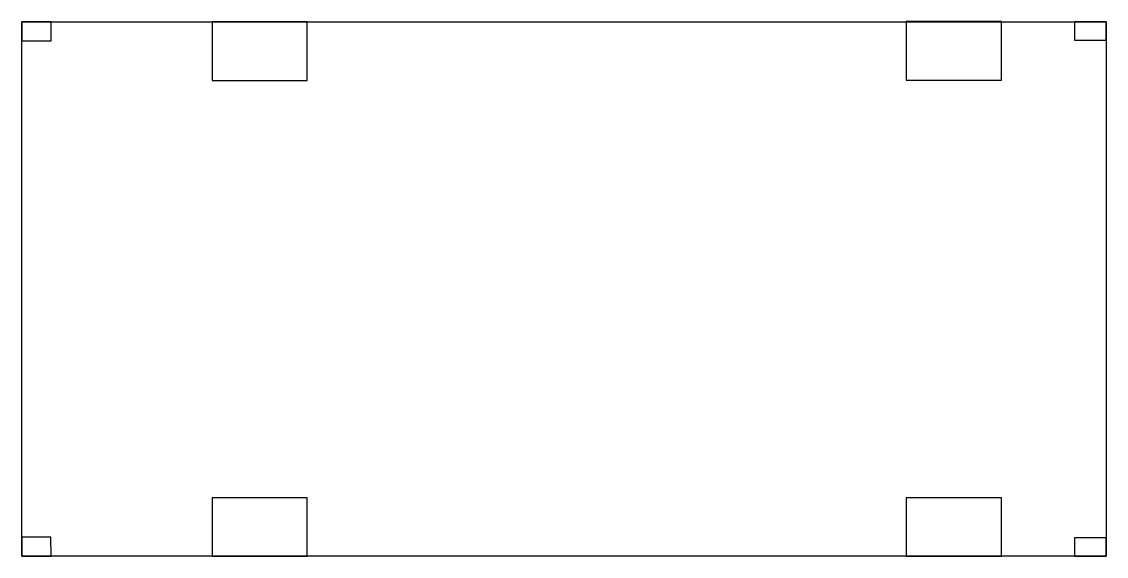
# Model space of a CAD drawing. Extents: x -0.1 to 18.5, y 8.9 to 18.
import ezdxf

# ---------------------------------------------------------------- set-up
doc = ezdxf.new("R2010")
doc.units = 0
doc.layers.add('1', color=7, linetype='CONTINUOUS')

msp = doc.modelspace()

# ---------------------------------------------------------------- linework, layer by layer
at = {"layer": '1', "color": 1, "linetype": 'CONTINUOUS'}
for p, q in [((-0.053, 8.915), (-0.053, 18.04)), ((-0.053, 18.04), (18.463, 18.04)), ((0.447, 18.04), (-0.053, 18.04)), ((-0.053, 18.04), (-0.053, 17.714)), ((0.447, 17.714), (0.447, 18.04)), ((4.822, 18.04), (3.197, 18.04)), ((3.197, 18.04), (3.197, 17.04)), ((4.822, 17.04), (4.822, 18.04)), ((16.673, 18.044), (15.048, 18.044)), ((15.048, 18.044), (15.048, 17.044)), ((16.673, 17.044), (16.673, 18.044)), ((18.463, 18.04), (17.923, 18.039)), ((17.923, 18.039), (17.923, 17.726)), ((18.463, 17.727), (18.463, 18.04)), ((18.463, 18.04), (18.463, 8.915)), ((-0.053, 17.714), (0.447, 17.714)), ((17.923, 17.726), (18.463, 17.727)), ((3.197, 17.04), (4.822, 17.04)), ((15.048, 17.044), (16.673, 17.044)), ((4.822, 9.915), (3.197, 9.915)), ((3.197, 9.915), (3.197, 8.915)), ((4.822, 8.915), (4.822, 9.915)), ((16.672, 9.915), (15.047, 9.915)), ((15.047, 9.915), (15.047, 8.915)), ((16.672, 8.915), (16.672, 9.915)), ((0.446, 9.241), (-0.054, 9.241)), ((-0.054, 9.241), (-0.053, 8.915)), ((0.447, 8.915), (0.446, 9.241)), ((18.462, 9.228), (17.922, 9.228)), ((17.922, 9.228), (17.923, 8.915)), ((18.463, 8.915), (18.462, 9.228)), ((-0.053, 8.915), (0.447, 8.915)), ((18.463, 8.915), (-0.053, 8.915)), ((3.197, 8.915), (4.822, 8.915)), ((15.047, 8.915), (16.672, 8.915)), ((17.923, 8.915), (18.463, 8.915))]:
    msp.add_line(p, q, dxfattribs=at)

doc.saveas('drawing.dxf')
